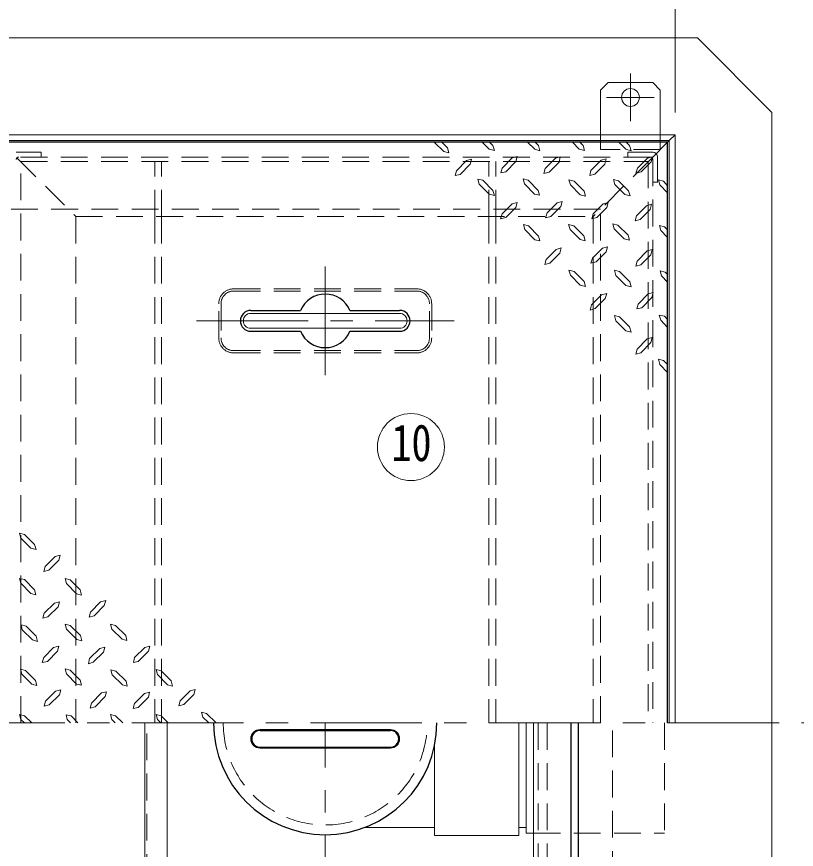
# Model space of a CAD drawing. Units: millimetres at full size, sheet at 1:15; details may follow other scales. Extents: x -3139 to 2936, y -2066 to 2149.
# Drawn here: x -1424 to -900, y 1099 to 1658 of the extents above; entities that cross this region are included whole.
import ezdxf
from ezdxf.enums import TextEntityAlignment as Align

# ---------------------------------------------------------------- set-up
doc = ezdxf.new("R2010")
doc.units = ezdxf.units.MM
doc.header["$LTSCALE"] = 15
doc.linetypes.add('CHAIN1', pattern=[8, 5, -1, 1, -1])
doc.linetypes.add('DASHED1', pattern=[1.8, 1.2, -0.6])
doc.layers.add('0-0_ﾚｲﾔ1', color=4, linetype='Continuous', lineweight=9)
doc.layers.add('0-6_補助線', color=4, linetype='Continuous', lineweight=9)
doc.styles.add('ＭＳ ゴシック', font='')
doc.styles.get('ＭＳ ゴシック').set_extended_font_data('MS Gothic')

msp = doc.modelspace()

# ---------------------------------------------------------------- linework, layer by layer
at = {"layer": '0-0_ﾚｲﾔ1'}
for p, q in [((-1259.99, 1179.81), (-1172.49, 1179.81)), ((-1086.24, 1184.19), (-1086.24, 1108.69)), ((-1081.24, 1184.19), (-1081.24, 1110.19)), ((-1142.74, 1169.26), (-1142.74, 1108.69)), ((-1259.99, 1167.31), (-1172.49, 1167.31)), ((-1189.58, 1114.09), (-1142.74, 1114.09)), ((-1086.24, 1114.09), (-1081.24, 1114.09)), ((-1086.24, 1108.69), (-1142.74, 1108.69)), ((-1081.24, 1110.19), (-1076.24, 1110.19))]:
    msp.add_line(p, q, dxfattribs=at)
at = {"layer": '0-0_ﾚｲﾔ1', "linetype": 'DASHED1'}
for p in [(-988.24, 1184.19), (-1076.24, 1110.19)]:
    msp.add_line(p, (-988.24, 1110.19), dxfattribs=at)
at = {"layer": '0-0_ﾚｲﾔ1'}
for centre, start, end in [((-1259.99, 1173.56), 90, 270), ((-1172.49, 1173.56), 270, 90)]:
    msp.add_arc(centre, 6.25, start, end, dxfattribs=at)
at = {"layer": '0-6_補助線', "linetype": 'CHAIN1'}
for p, q in [((-981.24, 1909.19), (-981.24, 1594.19)), ((-1011.24, 1620.19), (-1011.24, 1588.19)), ((-1027.24, 1604.19), (-995.24, 1604.19)), ((-1216.24, 1490.69), (-1216.24, 1417.69)), ((-1302.74, 1454.19), (-1129.74, 1454.19)), ((-2786.24, 1184.19), (-516.24, 1184.19)), ((-1216.24, 1034.19), (-1216.24, 1184.19))]:
    msp.add_line(p, q, dxfattribs=at)
at = {"layer": '0-6_補助線'}
for p, q in [((-966.24, 1644.19), (-2386.24, 1644.19)), ((-916.24, 1594.19), (-966.24, 1644.19)), ((-1026.24, 1614.19), (-1031.24, 1609.19)), ((-1026.24, 1614.19), (-996.24, 1614.19)), ((-991.24, 1609.19), (-996.24, 1614.19)), ((-1031.24, 1609.19), (-1031.24, 1579.19)), ((-991.24, 1609.19), (-991.24, 1579.19)), ((-916.24, 1594.19), (-916.24, 1184.19)), ((-1143.05, 1574.19), (-1136.57, 1567.86)), ((-1137.96, 1574.19), (-1134.1, 1570.33)), ((-1110.85, 1574.19), (-1106.02, 1569.36)), ((-1105.91, 1574.19), (-1103.56, 1571.83)), ((-1103.56, 1571.83), (-1102.59, 1568.51)), ((-1080.3, 1574.19), (-1075.47, 1569.36)), ((-1075.26, 1574.19), (-1072.9, 1571.83)), ((-1072.9, 1571.83), (-1072.04, 1568.4)), ((-1050.1, 1574.19), (-1045.57, 1569.47)), ((-1045.25, 1574.19), (-1043, 1571.94)), ((-1043, 1571.94), (-1042.14, 1568.61)), ((-1019.09, 1574.19), (-1014.27, 1569.36)), ((-1014.16, 1574.19), (-1011.8, 1571.83)), ((-1011.8, 1571.83), (-1010.84, 1568.4)), ((-985.24, 1575.19), (-986.24, 1574.19)), ((-1133.14, 1566.9), (-1136.57, 1567.86)), ((-1134.1, 1570.33), (-1133.14, 1566.9)), ((-1102.59, 1568.51), (-1106.02, 1569.36)), ((-1072.04, 1568.4), (-1075.47, 1569.36)), ((-1042.14, 1568.61), (-1045.57, 1569.47)), ((-1010.84, 1568.4), (-1014.27, 1569.36)), ((-1128.1, 1555), (-1121.24, 1561.86)), ((-1094.87, 1554.36), (-1088.23, 1561.11)), ((-1068.4, 1556.5), (-1061.65, 1563.36)), ((-1065.93, 1554.04), (-1059.18, 1560.79)), ((-1037.74, 1555.22), (-1030.88, 1562.08)), ((-1030.88, 1562.08), (-1027.56, 1562.93)), ((-1027.56, 1562.93), (-1028.42, 1559.5)), ((-1006.55, 1556.61), (-999.8, 1563.47)), ((-1004.09, 1554.14), (-997.33, 1560.9)), ((-999.8, 1563.47), (-996.37, 1564.33)), ((-996.37, 1564.33), (-997.33, 1560.9)), ((-1128.1, 1555), (-1128.96, 1551.68)), ((-1125.53, 1552.54), (-1118.78, 1559.29)), ((-1097.45, 1556.82), (-1098.3, 1553.5)), ((-1094.87, 1554.36), (-1098.3, 1553.5)), ((-1068.4, 1556.5), (-1069.36, 1553.18)), ((-1037.74, 1555.22), (-1038.6, 1551.89)), ((-1035.17, 1552.75), (-1028.42, 1559.5)), ((-1006.55, 1556.61), (-1007.52, 1553.29)), ((-1125.53, 1552.54), (-1128.96, 1551.68)), ((-1112.77, 1546), (-1113.63, 1549.43)), ((-1110.31, 1548.57), (-1113.63, 1549.43)), ((-1082.44, 1546.11), (-1083.3, 1549.54)), ((-1079.98, 1548.57), (-1083.3, 1549.54)), ((-1065.93, 1554.04), (-1069.36, 1553.18)), ((-1049.11, 1548.03), (-1052.54, 1548.89)), ((-1051.57, 1545.46), (-1052.54, 1548.89)), ((-1035.17, 1552.75), (-1038.6, 1551.89)), ((-1021.67, 1545.68), (-1022.63, 1549.11)), ((-1019.2, 1548.14), (-1022.63, 1549.11)), ((-1004.09, 1554.14), (-1007.52, 1553.29)), ((-988.97, 1548.03), (-992.4, 1548.89)), ((-991.44, 1545.46), (-992.4, 1548.89)), ((-1112.77, 1546), (-1106.02, 1539.25)), ((-1110.31, 1548.57), (-1103.56, 1541.71)), ((-1082.44, 1546.11), (-1075.69, 1539.35)), ((-1079.98, 1548.57), (-1073.12, 1541.82)), ((-1051.57, 1545.46), (-1044.92, 1538.82)), ((-1049.11, 1548.03), (-1042.35, 1541.28)), ((-1021.67, 1545.68), (-1014.91, 1538.92)), ((-1019.2, 1548.14), (-1012.45, 1541.39)), ((-991.44, 1545.46), (-986.24, 1540.26)), ((-988.97, 1548.03), (-986.24, 1544.91)), ((-1102.59, 1538.39), (-1106.02, 1539.25)), ((-1103.56, 1541.71), (-1102.59, 1538.39)), ((-1072.26, 1538.49), (-1075.69, 1539.35)), ((-1073.12, 1541.82), (-1072.26, 1538.49)), ((-1041.49, 1537.85), (-1044.92, 1538.82)), ((-1042.35, 1541.28), (-1041.49, 1537.85)), ((-1011.48, 1538.07), (-1014.91, 1538.92)), ((-1012.45, 1541.39), (-1011.48, 1538.07)), ((-1097.45, 1525.95), (-1090.69, 1532.81)), ((-1090.69, 1532.81), (-1087.37, 1533.67)), ((-1087.37, 1533.67), (-1088.23, 1530.24)), ((-1067.22, 1526.7), (-1060.47, 1533.46)), ((-1060.47, 1533.46), (-1057.14, 1534.42)), ((-1057.14, 1534.42), (-1058, 1530.99)), ((-1036.35, 1525.95), (-1029.6, 1532.81)), ((-1029.6, 1532.81), (-1026.17, 1533.67)), ((-1026.17, 1533.67), (-1027.13, 1530.24)), ((-1094.98, 1523.49), (-1088.23, 1530.24)), ((-1067.22, 1526.7), (-1068.18, 1523.27)), ((-1064.75, 1524.24), (-1058, 1530.99)), ((-1033.78, 1523.49), (-1027.13, 1530.24)), ((-1007.19, 1524.77), (-1000.44, 1531.53)), ((-1004.73, 1522.31), (-997.98, 1529.06)), ((-1097.45, 1525.95), (-1098.41, 1522.63)), ((-1094.98, 1523.49), (-1098.41, 1522.63)), ((-1064.75, 1524.24), (-1068.18, 1523.27)), ((-1036.35, 1525.95), (-1037.21, 1522.63)), ((-1033.78, 1523.49), (-1037.21, 1522.63)), ((-1007.19, 1524.77), (-1008.16, 1521.34)), ((-1004.73, 1522.31), (-1008.16, 1521.34)), ((-1079.76, 1517.91), (-1083.08, 1518.88)), ((-1082.23, 1515.45), (-1083.08, 1518.88)), ((-1082.23, 1515.45), (-1075.47, 1508.7)), ((-1079.76, 1517.91), (-1072.9, 1511.16)), ((-1049.32, 1518.02), (-1052.75, 1518.99)), ((-1051.78, 1515.56), (-1052.75, 1518.99)), ((-1051.78, 1515.56), (-1045.03, 1508.8)), ((-1049.32, 1518.02), (-1042.57, 1511.27)), ((-1019.63, 1518.45), (-1022.95, 1519.42)), ((-1022.09, 1515.99), (-1022.95, 1519.42)), ((-1022.09, 1515.99), (-1015.34, 1509.23)), ((-1019.63, 1518.45), (-1012.77, 1511.7)), ((-988.33, 1517.38), (-991.76, 1518.24)), ((-990.8, 1514.81), (-991.76, 1518.24)), ((-988.33, 1517.38), (-986.24, 1515.29)), ((-1072.9, 1511.16), (-1072.04, 1507.84)), ((-1042.57, 1511.27), (-1041.6, 1507.84)), ((-1012.77, 1511.7), (-1011.91, 1508.27)), ((-990.8, 1514.81), (-986.24, 1510.25)), ((-1072.04, 1507.84), (-1075.47, 1508.7)), ((-1041.6, 1507.84), (-1045.03, 1508.8)), ((-1011.91, 1508.27), (-1015.34, 1509.23)), ((-1065.4, 1492.94), (-1058.64, 1499.69)), ((-1036.78, 1496.26), (-1030.03, 1503.02)), ((-1034.31, 1493.8), (-1027.56, 1500.55)), ((-1006.77, 1494.33), (-1000.01, 1501.19)), ((-1004.19, 1491.87), (-997.55, 1498.62)), ((-1000.01, 1501.19), (-996.58, 1502.05)), ((-996.58, 1502.05), (-997.55, 1498.62)), ((-1067.86, 1495.41), (-1068.83, 1491.98)), ((-1065.4, 1492.94), (-1068.83, 1491.98)), ((-1036.78, 1496.26), (-1037.74, 1492.83)), ((-1034.31, 1493.8), (-1037.74, 1492.83)), ((-1006.77, 1494.33), (-1007.62, 1491.01)), ((-1051.57, 1484.9), (-1052.54, 1488.33)), ((-1049.11, 1487.37), (-1052.54, 1488.33)), ((-1049.11, 1487.37), (-1042.35, 1480.61)), ((-1018.56, 1487.26), (-1021.88, 1488.12)), ((-1021.02, 1484.69), (-1021.88, 1488.12)), ((-1018.56, 1487.26), (-1011.7, 1480.4)), ((-1004.19, 1491.87), (-1007.62, 1491.01)), ((-990.47, 1484.37), (-991.33, 1487.8)), ((-987.9, 1486.94), (-991.33, 1487.8)), ((-1051.57, 1484.9), (-1044.92, 1478.15)), ((-1021.02, 1484.69), (-1014.27, 1477.93)), ((-990.47, 1484.37), (-986.24, 1480.13)), ((-987.9, 1486.94), (-986.24, 1485.28)), ((-1041.49, 1477.18), (-1044.92, 1478.15)), ((-1042.35, 1480.61), (-1041.49, 1477.18)), ((-1010.84, 1477.08), (-1014.27, 1477.93)), ((-1011.7, 1480.4), (-1010.84, 1477.08)), ((-1037.31, 1464.86), (-1030.56, 1471.61)), ((-1006.12, 1465.5), (-999.37, 1472.36)), ((-999.37, 1472.36), (-995.94, 1473.22)), ((-995.94, 1473.22), (-996.9, 1469.79)), ((-1037.31, 1464.86), (-1038.28, 1461.43)), ((-1034.85, 1462.39), (-1028.1, 1469.14)), ((-1006.12, 1465.5), (-1006.98, 1462.18)), ((-1003.55, 1463.03), (-996.9, 1469.79)), ((-1034.85, 1462.39), (-1038.28, 1461.43)), ((-1003.55, 1463.03), (-1006.98, 1462.18)), ((-1018.56, 1456.82), (-1021.99, 1457.68)), ((-1021.02, 1454.25), (-1021.99, 1457.68)), ((-1021.02, 1454.25), (-1014.27, 1447.6)), ((-1018.56, 1456.82), (-1011.8, 1450.07)), ((-990.9, 1454.67), (-991.87, 1458.1)), ((-988.44, 1457.25), (-991.87, 1458.1)), ((-990.9, 1454.67), (-986.24, 1449.83)), ((-988.44, 1457.25), (-986.24, 1455.05)), ((-1011.8, 1450.07), (-1010.84, 1446.64)), ((-1010.84, 1446.64), (-1014.27, 1447.6)), ((-1000.01, 1442.03), (-996.58, 1442.99)), ((-996.58, 1442.99), (-997.55, 1439.56)), ((-1006.77, 1435.27), (-1000.01, 1442.03)), ((-1004.19, 1432.81), (-997.55, 1439.56)), ((-1006.77, 1435.27), (-1007.62, 1431.84)), ((-1004.19, 1432.81), (-1007.62, 1431.84)), ((-991.44, 1424.98), (-992.4, 1428.41)), ((-988.97, 1427.56), (-992.4, 1428.41)), ((-988.97, 1427.56), (-986.24, 1424.82)), ((-991.44, 1424.98), (-986.24, 1419.58)), ((-1421.64, 1311.74), (-1418.21, 1310.78)), ((-1420.68, 1308.31), (-1421.64, 1311.74)), ((-1413.92, 1301.56), (-1420.68, 1308.31)), ((-1411.46, 1304.13), (-1418.21, 1310.78)), ((-1411.46, 1304.13), (-1410.49, 1300.7)), ((-1413.92, 1301.56), (-1410.49, 1300.7)), ((-1397.63, 1295.98), (-1404.38, 1289.23)), ((-1395.16, 1293.52), (-1401.92, 1286.77)), ((-1397.63, 1295.98), (-1394.2, 1296.95)), ((-1395.16, 1293.52), (-1394.2, 1296.95)), ((-1421.64, 1281.3), (-1418.21, 1280.44)), ((-1420.78, 1277.98), (-1421.64, 1281.3)), ((-1411.46, 1273.69), (-1418.21, 1280.44)), ((-1390.98, 1281.19), (-1387.55, 1280.23)), ((-1390.13, 1277.76), (-1390.98, 1281.19)), ((-1413.92, 1271.12), (-1420.78, 1277.98)), ((-1383.37, 1271.01), (-1390.13, 1277.76)), ((-1380.91, 1273.48), (-1387.55, 1280.23)), ((-1413.92, 1271.12), (-1410.6, 1270.26)), ((-1411.46, 1273.69), (-1410.6, 1270.26)), ((-1383.37, 1271.01), (-1379.94, 1270.05)), ((-1380.91, 1273.48), (-1379.94, 1270.05)), ((-1398.17, 1264.58), (-1404.92, 1257.83)), ((-1398.17, 1264.58), (-1394.74, 1265.54)), ((-1395.7, 1262.11), (-1394.74, 1265.54)), ((-1367.08, 1265.44), (-1373.83, 1258.68)), ((-1367.08, 1265.44), (-1363.65, 1266.4)), ((-1364.62, 1262.97), (-1363.65, 1266.4)), ((-1395.7, 1262.11), (-1402.45, 1255.36)), ((-1420.57, 1250.11), (-1417.14, 1249.14)), ((-1419.71, 1246.68), (-1420.57, 1250.11)), ((-1410.39, 1242.39), (-1417.14, 1249.14)), ((-1390.88, 1250.54), (-1387.45, 1249.57)), ((-1389.91, 1247.11), (-1390.88, 1250.54)), ((-1383.16, 1240.35), (-1389.91, 1247.11)), ((-1380.69, 1242.82), (-1387.45, 1249.57)), ((-1360.44, 1250.54), (-1357.01, 1249.68)), ((-1359.58, 1247.21), (-1360.44, 1250.54)), ((-1352.72, 1240.46), (-1359.58, 1247.21)), ((-1350.25, 1242.93), (-1357.01, 1249.68)), ((-1412.85, 1239.93), (-1419.71, 1246.68)), ((-1410.39, 1242.39), (-1409.53, 1238.96)), ((-1380.69, 1242.82), (-1379.73, 1239.39)), ((-1350.25, 1242.93), (-1349.4, 1239.5)), ((-1412.85, 1239.93), (-1409.53, 1238.96)), ((-1398.7, 1234.89), (-1395.27, 1235.75)), ((-1396.13, 1232.42), (-1395.27, 1235.75)), ((-1383.16, 1240.35), (-1379.73, 1239.39)), ((-1352.72, 1240.46), (-1349.4, 1239.5)), ((-1337.5, 1234.89), (-1334.07, 1235.75)), ((-1335.03, 1232.42), (-1334.07, 1235.75)), ((-1398.7, 1234.89), (-1405.35, 1228.14)), ((-1396.13, 1232.42), (-1402.88, 1225.56)), ((-1367.72, 1234.14), (-1374.48, 1227.38)), ((-1365.26, 1231.67), (-1372.01, 1224.92)), ((-1367.72, 1234.14), (-1364.29, 1235.1)), ((-1365.26, 1231.67), (-1364.29, 1235.1)), ((-1337.5, 1234.89), (-1344.25, 1228.14)), ((-1335.03, 1232.42), (-1341.79, 1225.56)), ((-1406.31, 1224.71), (-1405.35, 1228.14)), ((-1402.88, 1225.56), (-1406.31, 1224.71)), ((-1375.34, 1223.95), (-1374.48, 1227.38)), ((-1372.01, 1224.92), (-1375.34, 1223.95)), ((-1345.11, 1224.71), (-1344.25, 1228.14)), ((-1341.79, 1225.56), (-1345.11, 1224.71)), ((-1421, 1220.31), (-1417.57, 1219.45)), ((-1420.03, 1216.99), (-1421, 1220.31)), ((-1410.81, 1212.7), (-1417.57, 1219.45)), ((-1390.98, 1220.52), (-1387.55, 1219.56)), ((-1390.13, 1217.09), (-1390.98, 1220.52)), ((-1380.91, 1212.91), (-1387.55, 1219.56)), ((-1360.22, 1219.88), (-1356.79, 1219.02)), ((-1359.36, 1216.56), (-1360.22, 1219.88)), ((-1350.04, 1212.27), (-1356.79, 1219.02)), ((-1329.89, 1219.99), (-1326.46, 1219.13)), ((-1328.92, 1216.67), (-1329.89, 1219.99)), ((-1319.7, 1212.38), (-1326.46, 1219.13)), ((-1413.28, 1210.23), (-1420.03, 1216.99)), ((-1383.37, 1210.34), (-1390.13, 1217.09)), ((-1352.5, 1209.81), (-1359.36, 1216.56)), ((-1322.17, 1209.81), (-1328.92, 1216.67)), ((-1413.28, 1210.23), (-1409.85, 1209.27)), ((-1410.81, 1212.7), (-1409.85, 1209.27)), ((-1383.37, 1210.34), (-1379.94, 1209.48)), ((-1380.91, 1212.91), (-1379.94, 1209.48)), ((-1352.5, 1209.81), (-1349.18, 1208.84)), ((-1350.04, 1212.27), (-1349.18, 1208.84)), ((-1322.17, 1209.81), (-1318.85, 1208.95)), ((-1319.7, 1212.38), (-1318.85, 1208.95)), ((-1397.31, 1205.63), (-1404.06, 1198.87)), ((-1394.74, 1203.16), (-1401.6, 1196.3)), ((-1397.31, 1205.63), (-1393.88, 1206.48)), ((-1394.74, 1203.16), (-1393.88, 1206.48)), ((-1366.55, 1204.34), (-1373.3, 1197.59)), ((-1366.55, 1204.34), (-1363.12, 1205.2)), ((-1364.08, 1201.87), (-1363.12, 1205.2)), ((-1337.61, 1204.02), (-1344.25, 1197.27)), ((-1337.61, 1204.02), (-1334.18, 1204.88)), ((-1335.03, 1201.55), (-1334.18, 1204.88)), ((-1306.95, 1205.84), (-1313.7, 1199.09)), ((-1304.38, 1203.37), (-1311.24, 1196.51)), ((-1306.95, 1205.84), (-1303.52, 1206.7)), ((-1304.38, 1203.37), (-1303.52, 1206.7)), ((-1404.92, 1195.44), (-1404.06, 1198.87)), ((-1364.08, 1201.87), (-1370.83, 1195.01)), ((-1401.6, 1196.3), (-1404.92, 1195.44)), ((-1299.34, 1191.48), (-1295.91, 1190.51)), ((-1298.37, 1188.05), (-1299.34, 1191.48)), ((-1421.64, 1189.98), (-1418.21, 1189.01)), ((-1420.68, 1186.55), (-1421.64, 1189.98)), ((-1418.32, 1184.19), (-1420.68, 1186.55)), ((-1413.39, 1184.19), (-1418.21, 1189.01)), ((-1390.34, 1189.76), (-1386.91, 1188.9)), ((-1389.48, 1186.44), (-1390.34, 1189.76)), ((-1387.23, 1184.19), (-1389.48, 1186.44)), ((-1382.38, 1184.19), (-1386.91, 1188.9)), ((-1360.44, 1189.98), (-1357.01, 1189.01)), ((-1359.58, 1186.55), (-1360.44, 1189.98)), ((-1357.22, 1184.19), (-1359.58, 1186.55)), ((-1352.18, 1184.19), (-1357.01, 1189.01)), ((-1329.89, 1189.87), (-1326.46, 1189.01)), ((-1328.92, 1186.55), (-1329.89, 1189.87)), ((-1326.56, 1184.19), (-1328.92, 1186.55)), ((-1321.63, 1184.19), (-1326.46, 1189.01)), ((-1294.52, 1184.19), (-1298.37, 1188.05)), ((-1289.43, 1184.19), (-1295.91, 1190.51))]:
    msp.add_line(p, q, dxfattribs=at)
at = {"layer": '0-6_補助線', "color": 7, "lineweight": 18}
for p, q in [((-981.24, 1579.19), (-2371.24, 1579.19)), ((-985.24, 1575.19), (-981.24, 1579.19)), ((-981.24, 1579.19), (-981.24, 1184.19)), ((-985.24, 1575.19), (-2367.24, 1575.19)), ((-985.24, 1575.19), (-985.24, 1184.19)), ((-1266.24, 1459.19), (-1166.24, 1459.19)), ((-1266.24, 1449.19), (-1166.24, 1449.19)), ((-1337.49, 889.19), (-1337.49, 1184.19)), ((-1322.49, 894.19), (-1322.49, 1184.19)), ((-1076.24, 1184.19), (-1076.24, 884.19)), ((-916.24, 1184.19), (-916.24, 774.19))]:
    msp.add_line(p, q, dxfattribs=at)
at = {"layer": '0-6_補助線', "linetype": 'DASHED1'}
for p, q in [((-1031.24, 1579.19), (-1031.24, 1569.19)), ((-991.24, 1579.19), (-991.24, 1569.19)), ((-996.71, 1563.72), (-986.24, 1574.19)), ((-1423.74, 1567.39), (-1406.94, 1567.39)), ((-1406.94, 1564.19), (-1406.94, 1567.39)), ((-991.24, 1569.19), (-1031.24, 1569.19)), ((-1013.04, 1567.39), (-1013.04, 1564.19)), ((-996.24, 1567.39), (-1013.04, 1567.39)), ((-1420.74, 1561.19), (-999.24, 1561.19)), ((-1420.74, 1184.19), (-1420.74, 1561.19)), ((-1330.74, 1524.19), (-1330.74, 1561.19)), ((-1326.24, 1524.19), (-1326.24, 1561.19)), ((-1106.24, 1524.19), (-1106.24, 1561.19)), ((-1101.74, 1524.19), (-1101.74, 1561.19)), ((-999.24, 1561.19), (-999.24, 1184.19)), ((-993.04, 1564.19), (-993.04, 1547.39)), ((-996.24, 1547.39), (-993.04, 1547.39)), ((-1031.24, 1529.19), (-2321.24, 1529.19)), ((-1031.24, 1184.19), (-1031.24, 1529.19)), ((-1335.99, 889.19), (-1335.99, 1184.19)), ((-1073.24, 1184.19), (-1073.24, 881.19)), ((-1067.24, 1184.19), (-1067.24, 875.19)), ((-1023.24, 837.19), (-1023.24, 1184.19))]:
    msp.add_line(p, q, dxfattribs=at)
at = {"layer": '0-6_補助線', "color": 5, "lineweight": 25}
for p, q in [((-986.24, 1574.19), (-2366.24, 1574.19)), ((-986.24, 1184.19), (-986.24, 1574.19)), ((-1266.24, 1461.19), (-1232.82, 1461.19)), ((-1199.66, 1461.19), (-1166.24, 1461.19)), ((-1266.24, 1447.19), (-1232.82, 1447.19)), ((-1199.66, 1447.19), (-1166.24, 1447.19)), ((-1051.24, 1184.19), (-1051.24, 859.19)), ((-1046.24, 1184.19), (-1046.24, 854.19)), ((-1259.99, 1179.19), (-1172.49, 1179.19)), ((-1259.99, 1167.94), (-1172.49, 1167.94))]:
    msp.add_line(p, q, dxfattribs=at)
at = {"layer": '0-6_補助線', "color": 7, "linetype": 'DASHED1', "lineweight": 18}
for p, q in [((-1423.27, 1563.72), (-1383.74, 1524.19)), ((-997.84, 1564.19), (-1422.14, 1564.19)), ((-996.71, 1563.72), (-1036.24, 1524.19)), ((-996.24, 1562.59), (-996.24, 1184.19)), ((-1383.74, 1524.19), (-1036.24, 1524.19)), ((-1383.74, 1524.19), (-1383.74, 1184.19)), ((-1330.74, 1524.19), (-1330.74, 1184.19)), ((-1326.24, 1524.19), (-1326.24, 1184.19)), ((-1106.24, 1524.19), (-1106.24, 1184.19)), ((-1101.74, 1524.19), (-1101.74, 1184.19)), ((-1036.24, 1524.19), (-1036.24, 1184.19)), ((-1277.74, 1475.69), (-1154.74, 1475.69)), ((-1277.74, 1474.19), (-1154.74, 1474.19)), ((-1287.74, 1442.69), (-1287.74, 1465.69)), ((-1286.24, 1465.69), (-1286.24, 1442.69)), ((-1146.24, 1442.69), (-1146.24, 1465.69)), ((-1144.74, 1465.69), (-1144.74, 1442.69)), ((-1277.74, 1434.19), (-1154.74, 1434.19)), ((-1277.74, 1432.69), (-1154.74, 1432.69))]:
    msp.add_line(p, q, dxfattribs=at)
at = {"layer": '0-6_補助線'}
for points in [[(-1121.24, 1561.86), (-1117.92, 1562.72), (-1118.78, 1559.29)], [(-1097.45, 1556.82), (-1090.69, 1563.68), (-1087.26, 1564.54), (-1088.23, 1561.11)], [(-1061.65, 1563.36), (-1058.32, 1564.22), (-1059.18, 1560.79)], [(-1000.44, 1531.53), (-997.12, 1532.49), (-997.98, 1529.06)], [(-1067.86, 1495.41), (-1061.11, 1502.16), (-1057.79, 1503.12), (-1058.64, 1499.69)], [(-1030.03, 1503.02), (-1026.6, 1503.87), (-1027.56, 1500.55)], [(-1030.56, 1471.61), (-1027.13, 1472.47), (-1028.1, 1469.14)], [(-1401.92, 1286.77), (-1405.35, 1285.91), (-1404.38, 1289.23)], [(-1364.62, 1262.97), (-1371.37, 1256.22), (-1374.69, 1255.25), (-1373.83, 1258.68)], [(-1402.45, 1255.36), (-1405.88, 1254.5), (-1404.92, 1257.83)], [(-1370.83, 1195.01), (-1374.16, 1194.16), (-1373.3, 1197.59)], [(-1335.03, 1201.55), (-1341.79, 1194.69), (-1345.22, 1193.84), (-1344.25, 1197.27)], [(-1311.24, 1196.51), (-1314.56, 1195.66), (-1313.7, 1199.09)]]:
    msp.add_lwpolyline(points, dxfattribs=at)
msp.add_circle((-1011.24, 1604.19), 6, dxfattribs=at)
at = {"layer": '0-6_補助線', "color": 7, "lineweight": 18}
msp.add_circle((-1158.65, 1369.48), 22.5, dxfattribs=at)
at = {"layer": '0-6_補助線', "linetype": 'DASHED1'}
msp.add_arc((-996.24, 1564.19), 3.2, 0, 90, dxfattribs=at)
at = {"layer": '0-6_補助線', "color": 7, "linetype": 'DASHED1', "lineweight": 18}
for centre, radius, start, end in [((-1422.14, 1562.59), 1.6, 90, 180), ((-997.84, 1562.59), 1.6, 0, 90), ((-1277.74, 1465.69), 10, 90, 180), ((-1277.74, 1465.69), 8.5, 90, 180), ((-1154.74, 1465.69), 10, 0, 90), ((-1154.74, 1465.69), 8.5, 0, 90), ((-1277.74, 1442.69), 10, 180, 270), ((-1277.74, 1442.69), 8.5, 180, 270), ((-1154.74, 1442.69), 8.5, 270, 0), ((-1154.74, 1442.69), 10, 270, 0), ((-1216.24, 1184.19), 68.5, 180, 0)]:
    msp.add_arc(centre, radius, start, end, dxfattribs=at)
at = {"layer": '0-6_補助線', "color": 5, "lineweight": 25}
for centre, radius, start, end in [((-1216.24, 1454.19), 18, 22.8854, 157.1146), ((-1266.24, 1454.19), 7, 90, 270), ((-1166.24, 1454.19), 7, 270, 90), ((-1216.24, 1454.19), 18, 202.8854, 337.1146), ((-1216.24, 1184.19), 75, 180, 0), ((-1259.99, 1173.56), 5.62, 90, 270), ((-1172.49, 1173.56), 5.62, 270, 90)]:
    msp.add_arc(centre, radius, start, end, dxfattribs=at)
at = {"layer": '0-6_補助線', "color": 7, "lineweight": 18}
for centre, start, end in [((-1266.24, 1454.19), 90, 270), ((-1166.24, 1454.19), 270, 90)]:
    msp.add_arc(centre, 5, start, end, dxfattribs=at)

# ---------------------------------------------------------------- texts
at = {"layer": '0-6_補助線', "color": 7, "style": 'ＭＳ ゴシック', "width": 0.8}
msp.add_text('10', height=24.74, dxfattribs=at).set_placement((-1171.78, 1352.61), align=Align.BOTTOM_LEFT)

doc.saveas('drawing.dxf')
